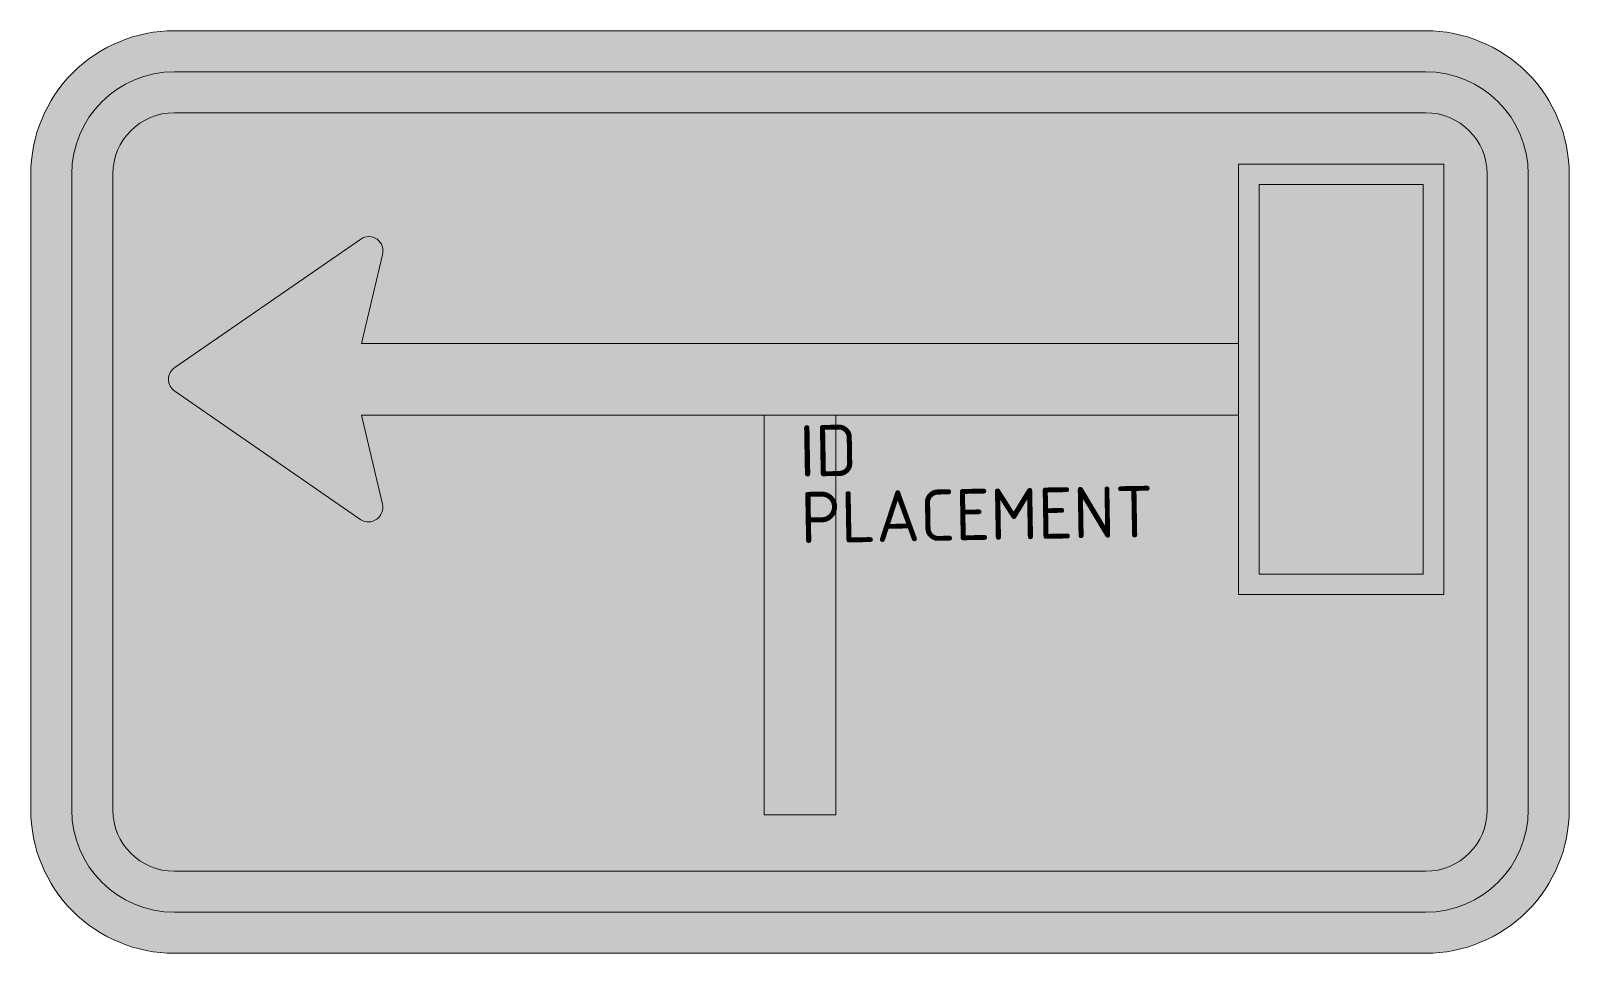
# Model space of a CAD drawing. Extents: x -3.75 to 3.75, y -2.25 to 2.25.
import ezdxf
from ezdxf.enums import TextEntityAlignment as Align

# ---------------------------------------------------------------- set-up
doc = ezdxf.new("R2010")
doc.units = 0
doc.styles.add('NLCS-ISO', font='NLCS-ISO.ttf', dxfattribs={"height": 0.25})

msp = doc.modelspace()

# ---------------------------------------------------------------- hatches: boundary and pattern name
at = {"true_color": 0x005b8c}
h = msp.add_hatch(color=146, dxfattribs=at)
h.dxf.hatch_style = 1
h.paths.add_polyline_path([(3.749999999999978, 1.550000000000001), (3.749999999999978, 1.561888904390317e-15), (3.549999999999979, 1.10555322654878e-15), (3.549999999999979, 1.550000000000001, 0.414213562373095), (3.049999999999979, 2.05), (-3.050000000000022, 2.05, 0.4142135623730951), (-3.550000000000022, 1.55), (-3.550000000000021, -2.173748068486552e-16), (-3.750000000000021, -6.737104846901914e-16), (-3.750000000000022, 1.55, -0.4142135623730948), (-3.050000000000021, 2.25), (3.049999999999979, 2.250000000000001, -0.4142135623730946)])
at = {"true_color": 0xf1f0ea}
h = msp.add_hatch(color=7, dxfattribs=at)
h.dxf.hatch_style = 1
h.paths.add_polyline_path([(-3.350000000000021, -6.492175487072443e-16), (-3.550000000000021, -6.614640166987179e-16), (-3.550000000000022, 1.55, -0.4142135623730951), (-3.050000000000022, 2.05), (3.049999999999979, 2.05, -0.414213562373095), (3.549999999999979, 1.550000000000001), (3.549999999999979, 1.10555322654878e-15), (3.349999999999978, 1.093306758557307e-15), (3.349999999999978, 1.550000000000001, 0.4142135623730951), (3.049999999999979, 1.850000000000001), (-3.050000000000022, 1.85, 0.4142135623730949), (-3.350000000000021, 1.55)])
at = {"true_color": 0x005b8c}
h = msp.add_hatch(color=146, dxfattribs=at)
h.dxf.hatch_style = 1
h.paths.add_polyline_path([(3.35, 1.55, 0.4142135623730951), (3.05, 1.85), (-3.05, 1.850000000000001, 0.4142135623730949), (-3.35, 1.550000000000001), (-3.35, -1.549999999999999, 0.4142135623730951), (-3.05, -1.849999999999999), (3.05, -1.850000000000001, 0.4142135623730951), (3.35, -1.550000000000001)])
h.paths.add_polyline_path([(-0.1750000000000111, 0.3754153117347094), (-2.138104523913299, 0.3754153117347094), (-2.03611652484075, -0.05922441687821123, -0.6622191255648677), (-2.141245759392433, -0.1361080706175136), (-3.048175349993166, 0.4915261012134344, -0.5240670413604206), (-3.048175349993147, 0.6076368906921865), (-2.141245759392425, 1.233706829408506, -0.6627732208874755), (-2.034060589447892, 1.165546729804884), (-2.138104523913299, 0.7237540647958658), (2.138104523913256, 0.7237540647958658), (2.138104523913256, 1.599584688265288), (3.138104523913256, 1.599584688265288), (3.138104523913256, -0.500415311734713), (2.138104523913256, -0.500415311734713), (2.138104523913256, 0.3754153117347094), (0.1749999999999905, 0.3754153117347094), (0.1749999999999901, -1.575415311734711), (-0.1750000000000114, -1.575415311734711)], flags=16)
h.paths.add_polyline_path([(2.238104523913265, -0.4004153117347115), (2.238104523913265, 1.499584688265287), (3.038104523913262, 1.499584688265287), (3.038104523913262, -0.4004153117347116)], flags=0)
at = {"true_color": 0xf1f0ea}
h = msp.add_hatch(color=7, dxfattribs=at)
h.dxf.hatch_style = 1
h.paths.add_polyline_path([(3.138104523913256, 1.599584688265288), (3.138104523913256, 0.5495846882652913), (3.038104523913262, 0.5495846882652913), (3.038104523913262, 1.499584688265287), (2.238104523913265, 1.499584688265287), (2.238104523913265, 0.5495846882652913), (2.138104523913256, 0.5495846882652913), (2.138104523913256, 1.599584688265288)])
at = {"true_color": 0xbb1e10}
h = msp.add_hatch(color=22, dxfattribs=at)
h.dxf.hatch_style = 1
h.paths.add_polyline_path([(2.238104523913265, -0.4004153117347116), (2.238104523913265, 1.499584688265287), (3.038104523913262, 1.499584688265287), (3.038104523913262, -0.4004153117347116)])
at = {"true_color": 0xf1f0ea}
h = msp.add_hatch(color=7, dxfattribs=at)
h.dxf.hatch_style = 1
edge = h.paths.add_edge_path()
edge.add_arc((-3.007998527034474, 0.549581495952804), 0.070601741914756, 484.5511484293532, 595.3151041801376, ccw=False)
edge.add_line((-3.048039720067486, 0.6077305184887898), (-2.141245759392426, 1.233706829408508))
edge.add_arc((-2.102069691425335, 1.176956084666497), 0.06895949050084868, 343.01955637881497, 484.6180221246046, ccw=False)
edge.add_line((-2.03611652484075, 1.15681679104426), (-2.138104523913299, 0.7237540647958731))
edge.add_line((-2.138104523913299, 0.723754064795866), (2.138104523913256, 0.7237540647958669))
edge.add_line((2.138104523913256, 0.723754064795866), (2.138104523913256, 0.3754153117347023))
edge.add_line((2.138104523913263, 0.3754153117347094), (-2.138104523913292, 0.3754153117347085))
edge.add_line((-2.138104523913299, 0.3754153117347094), (-2.03611652484075, -0.05922441687819813))
edge.add_arc((-2.104977690635579, -0.07538265564673807), 0.07073152645549122, 239.1523683676151, 373.2055190421028, ccw=False)
edge.add_line((-2.141245759392433, -0.1361080706175137), (-3.048175349993166, 0.4915261012134344))
h = msp.add_hatch(color=7, dxfattribs=at)
h.dxf.hatch_style = 1
h.paths.add_polyline_path([(3.138104523913256, 0.5495846882652913), (3.138104523913256, -0.500415311734713), (2.138104523913256, -0.500415311734713), (2.138104523913256, 0.5495846882652913), (2.238104523913265, 0.5495846882652913), (2.238104523913265, -0.4004153117347116), (3.038104523913262, -0.4004153117347116), (3.038104523913262, 0.5495846882652913)])
h = msp.add_hatch(color=7, dxfattribs=at)
h.dxf.hatch_style = 1
h.paths.add_polyline_path([(-0.1750000000000113, -1.575415311734711), (-0.1750000000000112, 0.3754153117347094), (0.1749999999999902, 0.3754153117347094), (0.1749999999999901, -1.575415311734711)])
at = {"true_color": 0x005b8c}
h = msp.add_hatch(color=146, dxfattribs=at)
h.dxf.hatch_style = 1
h.paths.add_polyline_path([(-3.05, -2.25), (3.05, -2.25, 0.4142135623730949), (3.749999999999999, -1.550000000000001), (3.75, -6.737104846901914e-16), (3.55, -2.173748068486552e-16), (3.549999999999999, -1.550000000000001, -0.414213562373095), (3.05, -2.05), (-3.05, -2.05, -0.4142135623730952), (-3.55, -1.549999999999999), (-3.55, 1.10555322654878e-15), (-3.75, 1.561888904390317e-15), (-3.75, -1.55, 0.4142135623730951)])
at = {"true_color": 0xf1f0ea}
h = msp.add_hatch(color=7, dxfattribs=at)
h.dxf.hatch_style = 1
h.paths.add_polyline_path([(3.349999999999999, -1.55, -0.4142135623730951), (3.049999999999999, -1.85), (-3.05, -1.849999999999999, -0.4142135623730953), (-3.349999999999999, -1.55), (-3.349999999999999, 1.093306758557307e-15), (-3.55, 1.10555322654878e-15), (-3.55, -1.549999999999999, 0.4142135623730953), (-3.05, -2.05), (3.05, -2.05, 0.4142135623730949), (3.549999999999999, -1.550000000000001), (3.55, -6.614640166987179e-16), (3.35, -6.492175487072443e-16)])

# ---------------------------------------------------------------- linework, layer by layer
at = {"color": 146, "lineweight": 0, "true_color": 0x005b8c}
msp.add_lwpolyline([(3.75, -1.550000000000001), (3.75, 1.55, 0.4142135623730953), (3.050000000000001, 2.250000000000001), (-3.05, 2.250000000000001, 0.4142135623730953), (-3.75, 1.550000000000001), (-3.75, -1.549999999999999, 0.4142135623730953), (-3.05, -2.25), (3.05, -2.25, 0.4142135623730952)], format="xyb", close=True, dxfattribs=at)
at = {"color": 7, "lineweight": 0, "true_color": 0xf1f0ea}
for points in [[(3.549999999999999, -1.55), (3.55, 1.55, 0.414213562373095), (3.05, 2.05), (-3.05, 2.05, 0.414213562373095), (-3.55, 1.550000000000001), (-3.55, -1.55, 0.414213562373095), (-3.05, -2.05), (3.05, -2.05, 0.414213562373095)], [(3.349999999999999, -1.55), (3.35, 1.55, 0.4142135623730948), (3.05, 1.85), (-3.05, 1.850000000000001, 0.4142135623730948), (-3.35, 1.550000000000001), (-3.35, -1.55, 0.4142135623730948), (-3.05, -1.849999999999999), (3.05, -1.85, 0.4142135623730943)], [(2.138104523913263, 0.3754153117347094), (-2.138104523913299, 0.3754153117347094), (-2.03611652484075, -0.05922441687821234, -0.6622191255648601), (-2.141245759392433, -0.1361080706175137), (-3.048175349993166, 0.4915261012134344, -0.5240670413603185), (-3.048175349993166, 0.6076368906921736), (-2.141245759392433, 1.233706829408501, -0.7106529340059415), (-2.03611652484075, 1.15681679104426), (-2.138104523913299, 0.723754064795866), (2.138104523913256, 0.723754064795866)]]:
    msp.add_lwpolyline(points, format="xyb", close=True, dxfattribs=at)
for points in [[(2.138104523913256, -0.500415311734713), (2.138104523913256, 1.599584688265288), (3.138104523913256, 1.599584688265288), (3.138104523913256, -0.500415311734713)], [(2.238104523913265, -0.4004153117347116), (2.238104523913265, 1.499584688265287), (3.038104523913262, 1.499584688265287), (3.038104523913262, -0.4004153117347116)], [(0.1749999999999902, 0.3754153117347094), (0.1749999999999901, -1.575415311734711), (-0.1750000000000113, -1.575415311734711), (-0.1750000000000112, 0.3754153117347094)]]:
    msp.add_lwpolyline(points, close=True, dxfattribs=at)

# ---------------------------------------------------------------- texts
at = {"style": 'NLCS-ISO'}
msp.add_attdef('ID', text='', height=0.25, rotation=1, dxfattribs=at).set_placement((0, 0), align=Align.BOTTOM_LEFT)
msp.add_attdef('PLACEMENT', text='', height=0.25, rotation=1, dxfattribs=at).set_placement((0, 0), align=Align.TOP_LEFT)

doc.saveas('drawing.dxf')
